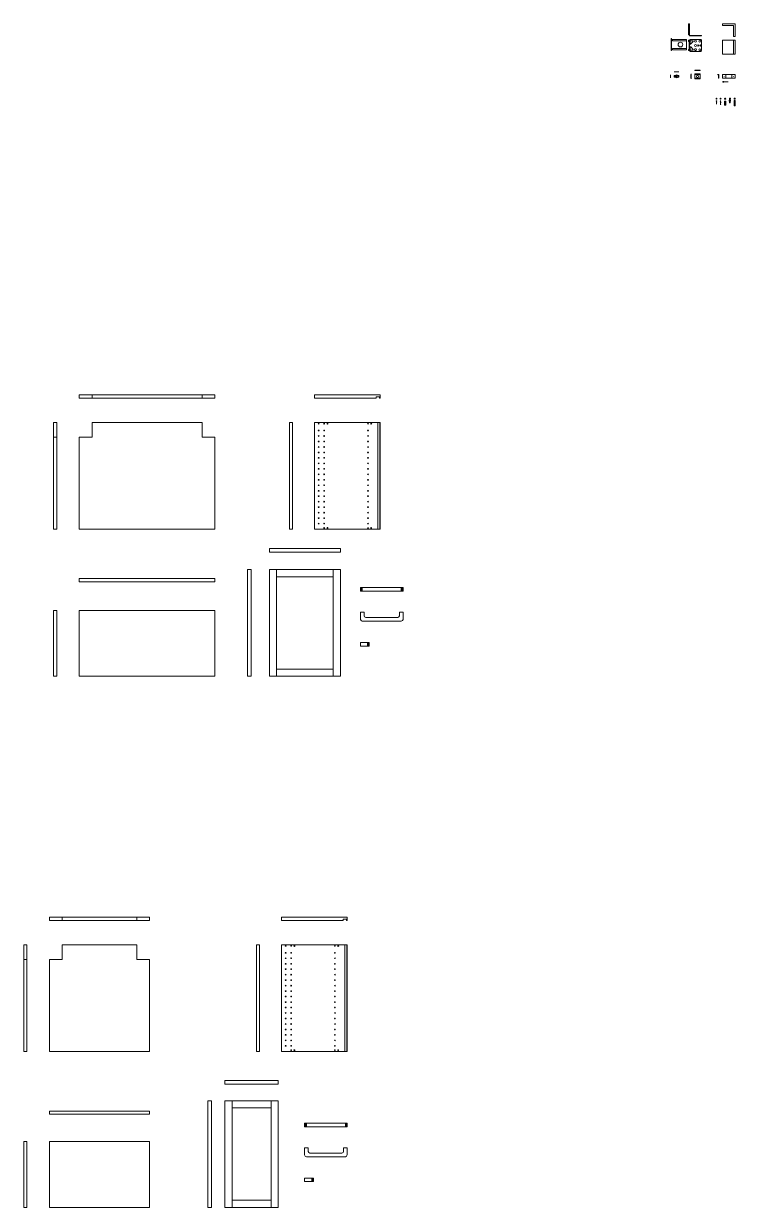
# Model space of a CAD drawing. Header units: millimetres. Extents: x 2291 to 4266, y 1235 to 3038.
# Drawn here: x 3337 to 3737, y 1235 to 1902 of the extents above; entities that cross this region are included whole.
import ezdxf

# ---------------------------------------------------------------- set-up
doc = ezdxf.new("R2010")
doc.units = ezdxf.units.MM
for name, color, linetype, lineweight in [('A-FURN', 8, 'Continuous', 18), ('meccanismi', 4, 'Continuous', 18), ('viti', 2, 'Continuous', 18)]:
    doc.layers.add(name, color=color, linetype=linetype, lineweight=lineweight)

msp = doc.modelspace()

# ---------------------------------------------------------------- linework, layer by layer
at = {"layer": 'A-FURN'}
for p, q in [((3536.04, 1677.33), (3536.04, 1617.33)), ((3537.15, 1617.33), (3537.15, 1677.33)), ((3367.89, 1617.33), (3444.29, 1617.33)), ((3537.4, 1617.33), (3537.15, 1617.33)), ((3514.98, 1606.35), (3474.98, 1606.35)), ((3474.98, 1604.35), (3514.98, 1604.35)), ((3514.98, 1604.35), (3514.98, 1606.35)), ((3462.68, 1594.51), (3462.68, 1534.51)), ((3464.68, 1594.51), (3462.68, 1594.51)), ((3464.68, 1534.51), (3464.68, 1594.51)), ((3474.98, 1594.51), (3474.98, 1534.51)), ((3526.26, 1582.36), (3526.26, 1584.36)), ((3526.26, 1584.36), (3527.26, 1584.36)), ((3550.26, 1582.36), (3526.26, 1582.36)), ((3526.26, 1582.36), (3527.26, 1582.36)), ((3526.26, 1582.36), (3526.36, 1582.36)), ((3526.36, 1582.36), (3526.36, 1584.36)), ((3526.56, 1584.36), (3526.56, 1582.36)), ((3526.56, 1584.36), (3526.86, 1584.36)), ((3526.86, 1584.36), (3526.86, 1582.36)), ((3527.26, 1584.36), (3527.26, 1582.36)), ((3549.26, 1584.36), (3549.26, 1582.36)), ((3550.26, 1584.36), (3549.26, 1584.36)), ((3550.26, 1582.36), (3549.26, 1582.36)), ((3549.96, 1584.36), (3549.66, 1584.36)), ((3549.66, 1584.36), (3549.66, 1582.36)), ((3549.96, 1584.36), (3549.96, 1582.36)), ((3550.16, 1582.36), (3550.16, 1584.36)), ((3550.26, 1582.36), (3550.16, 1582.36)), ((3550.26, 1582.36), (3550.26, 1584.36)), ((3526.26, 1570.49), (3526.26, 1566.49)), ((3528.26, 1570.49), (3526.26, 1570.49)), ((3528.26, 1568.49), (3528.26, 1570.49)), ((3547.26, 1567.49), (3529.26, 1567.49)), ((3550.26, 1570.49), (3548.26, 1570.49)), ((3548.26, 1570.49), (3548.26, 1568.49)), ((3550.26, 1566.49), (3550.26, 1570.49)), ((3527.26, 1565.49), (3549.26, 1565.49)), ((3530.26, 1551.42), (3530.26, 1553.42)), ((3530.26, 1551.42), (3530.46, 1551.42)), ((3530.56, 1551.42), (3530.56, 1553.42)), ((3530.81, 1553.42), (3530.81, 1551.42)), ((3531.01, 1551.42), (3531.01, 1553.42)), ((3531.16, 1553.42), (3531.16, 1551.42)), ((3531.26, 1553.42), (3531.26, 1551.42)), ((3462.68, 1534.51), (3464.68, 1534.51)), ((3517.44, 1383.15), (3517.44, 1323.15)), ((3518.55, 1323.15), (3518.55, 1383.15)), ((3518.79, 1323.15), (3518.55, 1323.15)), ((3479.94, 1306.67), (3449.94, 1306.67)), ((3449.94, 1304.67), (3479.94, 1304.67)), ((3479.94, 1304.67), (3479.94, 1306.67)), ((3440.31, 1295.28), (3440.31, 1235.28)), ((3442.31, 1295.28), (3440.31, 1295.28)), ((3442.31, 1235.28), (3442.31, 1295.28)), ((3449.94, 1295.28), (3449.94, 1235.28)), ((3479.94, 1295.28), (3449.94, 1295.28)), ((3449.94, 1295.28), (3449.94, 1235.28)), ((3475.94, 1295.28), (3475.94, 1235.28)), ((3479.94, 1235.28), (3479.94, 1295.28)), ((3479.94, 1235.28), (3479.94, 1295.28)), ((3475.94, 1291.28), (3453.94, 1291.28)), ((3494.79, 1280.69), (3494.79, 1282.69)), ((3494.79, 1282.69), (3495.79, 1282.69)), ((3518.79, 1280.69), (3494.79, 1280.69)), ((3494.79, 1280.69), (3495.79, 1280.69)), ((3494.79, 1280.69), (3494.89, 1280.69)), ((3494.89, 1280.69), (3494.89, 1282.69)), ((3495.09, 1282.69), (3495.09, 1280.69)), ((3495.09, 1282.69), (3495.39, 1282.69)), ((3495.39, 1282.69), (3495.39, 1280.69)), ((3495.79, 1282.69), (3495.79, 1280.69)), ((3517.79, 1282.69), (3517.79, 1280.69)), ((3518.79, 1282.69), (3517.79, 1282.69)), ((3518.79, 1280.69), (3517.79, 1280.69)), ((3518.49, 1282.69), (3518.19, 1282.69)), ((3518.19, 1282.69), (3518.19, 1280.69)), ((3518.49, 1282.69), (3518.49, 1280.69)), ((3518.69, 1280.69), (3518.69, 1282.69)), ((3518.79, 1280.69), (3518.69, 1280.69)), ((3518.79, 1280.69), (3518.79, 1282.69)), ((3494.79, 1268.82), (3494.79, 1264.82)), ((3496.79, 1268.82), (3494.79, 1268.82)), ((3496.79, 1266.82), (3496.79, 1268.82)), ((3518.79, 1268.82), (3516.79, 1268.82)), ((3516.79, 1268.82), (3516.79, 1266.82)), ((3518.79, 1264.82), (3518.79, 1268.82)), ((3495.79, 1263.82), (3517.79, 1263.82)), ((3515.79, 1265.82), (3497.79, 1265.82)), ((3498.79, 1249.75), (3498.79, 1251.75)), ((3498.79, 1249.75), (3498.99, 1249.75)), ((3499.09, 1249.75), (3499.09, 1251.75)), ((3499.34, 1251.75), (3499.34, 1249.75)), ((3499.54, 1249.75), (3499.54, 1251.75)), ((3499.69, 1251.75), (3499.69, 1249.75)), ((3499.79, 1251.75), (3499.79, 1249.75)), ((3440.31, 1235.28), (3442.31, 1235.28)), ((3449.94, 1235.28), (3479.94, 1235.28)), ((3475.94, 1235.28), (3449.94, 1235.28)), ((3453.94, 1239.28), (3475.94, 1239.28))]:
    msp.add_line(p, q, dxfattribs=at)
for points in [[(3367.89, 1692.86), (3444.29, 1692.86)], [(3367.89, 1691.06), (3367.89, 1692.86)], [(3367.89, 1691.06), (3444.29, 1691.06)], [(3375.09, 1692.86), (3375.09, 1691.06)], [(3437.09, 1692.86), (3437.09, 1691.06)], [(3444.29, 1691.06), (3444.29, 1692.86)], [(3500.4, 1692.86), (3537.4, 1692.86), (3537.4, 1691.06), (3537, 1691.06)], [(3535.2, 1691.06), (3500.4, 1691.06), (3500.4, 1692.86)], [(3535.2, 1691.86), (3535.2, 1691.06)], [(3537, 1691.06), (3537, 1691.86), (3535.2, 1691.86)], [(3537, 1691.86), (3537, 1691.06)], [(3353.39, 1617.33), (3353.39, 1677.33)], [(3355.19, 1677.33), (3353.39, 1677.33)], [(3355.19, 1617.33), (3355.19, 1677.33)], [(3375.09, 1677.33), (3375.09, 1669.13), (3367.89, 1669.13)], [(3375.09, 1677.33), (3437.09, 1677.33)], [(3437.09, 1677.33), (3437.09, 1669.13), (3444.29, 1669.13)], [(3486.27, 1617.33), (3486.27, 1677.33)], [(3488.07, 1677.33), (3486.27, 1677.33)], [(3488.07, 1617.33), (3488.07, 1677.33)], [(3500.4, 1617.33), (3537.4, 1617.33), (3537.4, 1677.33), (3500.4, 1677.33), (3500.4, 1617.33)], [(3537.15, 1677.33), (3536.04, 1677.33)], [(3353.39, 1669.13), (3355.19, 1669.13)], [(3367.89, 1617.33), (3367.89, 1669.13)], [(3444.29, 1617.33), (3444.29, 1669.13)], [(3353.39, 1617.33), (3355.19, 1617.33)], [(3486.27, 1617.33), (3488.07, 1617.33)], [(3474.98, 1606.35), (3474.98, 1604.35)], [(3478.98, 1534.51), (3478.98, 1594.51)], [(3514.98, 1594.51), (3510.98, 1594.51)], [(3510.98, 1594.51), (3510.98, 1534.51)], [(3367.89, 1589.49), (3444.29, 1589.49)], [(3367.89, 1589.49), (3367.89, 1587.69)], [(3367.89, 1587.69), (3444.29, 1587.69)], [(3444.29, 1587.69), (3444.29, 1589.49)], [(3510.98, 1590.51), (3478.98, 1590.51)], [(3526.26, 1584.36), (3550.26, 1584.36)], [(3549.26, 1582.36), (3549.26, 1584.36)], [(3549.26, 1582.36), (3549.26, 1584.36)], [(3549.26, 1582.36), (3549.26, 1584.36)], [(3353.39, 1534.51), (3353.39, 1571.51)], [(3353.39, 1571.51), (3355.19, 1571.51)], [(3355.19, 1534.51), (3355.19, 1571.51)], [(3367.89, 1534.51), (3444.29, 1534.51), (3444.29, 1571.51), (3367.89, 1571.51), (3367.89, 1534.51)], [(3526.26, 1551.42), (3526.26, 1553.42), (3531.26, 1553.42)], [(3531.26, 1553.42), (3531.26, 1551.42), (3526.26, 1551.42)], [(3531.26, 1551.42), (3531.26, 1553.42)], [(3353.39, 1534.51), (3355.19, 1534.51)], [(3478.98, 1538.51), (3510.98, 1538.51)], [(3510.98, 1534.51), (3478.98, 1534.51)], [(3351.04, 1398.69), (3407.44, 1398.69)], [(3351.04, 1396.89), (3351.04, 1398.69)], [(3351.04, 1396.89), (3407.44, 1396.89)], [(3358.24, 1398.69), (3358.24, 1396.89)], [(3400.24, 1398.69), (3400.24, 1396.89)], [(3407.44, 1396.89), (3407.44, 1398.69)], [(3481.79, 1398.69), (3518.79, 1398.69), (3518.79, 1396.89), (3518.39, 1396.89)], [(3516.59, 1396.89), (3481.79, 1396.89), (3481.79, 1398.69)], [(3516.59, 1397.69), (3516.59, 1396.89)], [(3518.39, 1396.89), (3518.39, 1397.69), (3516.59, 1397.69)], [(3518.39, 1397.69), (3518.39, 1396.89)], [(3336.54, 1323.15), (3336.54, 1383.15)], [(3338.34, 1383.15), (3336.54, 1383.15)], [(3338.34, 1323.15), (3338.34, 1383.15)], [(3358.24, 1383.15), (3358.24, 1374.95), (3351.04, 1374.95)], [(3358.24, 1383.15), (3400.24, 1383.15)], [(3400.24, 1383.15), (3400.24, 1374.95), (3407.44, 1374.95)], [(3467.67, 1323.15), (3467.67, 1383.15)], [(3469.47, 1383.15), (3467.67, 1383.15)], [(3469.47, 1323.15), (3469.47, 1383.15)], [(3481.79, 1323.15), (3518.79, 1323.15), (3518.79, 1383.15), (3481.79, 1383.15), (3481.79, 1323.15)], [(3518.55, 1383.15), (3517.44, 1383.15)], [(3336.54, 1374.95), (3338.34, 1374.95)], [(3351.04, 1374.95), (3351.04, 1323.15), (3407.44, 1323.15)], [(3407.44, 1374.95), (3407.44, 1323.15)], [(3336.54, 1323.15), (3338.34, 1323.15)], [(3467.67, 1323.15), (3469.47, 1323.15)], [(3449.94, 1306.67), (3449.94, 1304.67)], [(3453.94, 1235.28), (3453.94, 1295.28)], [(3351.04, 1289.48), (3407.44, 1289.48)], [(3351.04, 1289.48), (3351.04, 1287.68)], [(3351.04, 1287.68), (3407.44, 1287.68)], [(3407.44, 1287.68), (3407.44, 1289.48)], [(3494.79, 1282.69), (3518.79, 1282.69)], [(3517.79, 1280.69), (3517.79, 1282.69)], [(3517.79, 1280.69), (3517.79, 1282.69)], [(3517.79, 1280.69), (3517.79, 1282.69)], [(3336.54, 1235.28), (3336.54, 1272.28)], [(3336.54, 1272.28), (3338.34, 1272.28)], [(3338.34, 1235.28), (3338.34, 1272.28)], [(3379.24, 1272.28), (3351.04, 1272.28), (3351.04, 1235.28)], [(3379.24, 1235.28), (3407.44, 1235.28), (3407.44, 1272.28), (3379.24, 1272.28)], [(3494.79, 1249.75), (3494.79, 1251.75), (3499.79, 1251.75)], [(3499.79, 1251.75), (3499.79, 1249.75), (3494.79, 1249.75)], [(3499.79, 1249.75), (3499.79, 1251.75)], [(3336.54, 1235.28), (3338.34, 1235.28)], [(3351.04, 1235.28), (3379.24, 1235.28)]]:
    msp.add_lwpolyline(points, dxfattribs=at)
msp.add_lwpolyline([(3474.98, 1534.51), (3514.98, 1534.51), (3514.98, 1594.51), (3474.98, 1594.51)], close=True, dxfattribs=at)
for centre, radius in [((3502.74, 1676.71), 0.216), ((3505.83, 1676.71), 0.216), ((3507.68, 1676.71), 0.247), ((3530.49, 1676.71), 0.216), ((3532.34, 1676.71), 0.247), ((3502.74, 1672.83), 0.216), ((3502.74, 1669.75), 0.216), ((3502.74, 1666.66), 0.216), ((3505.83, 1672.83), 0.216), ((3505.83, 1669.75), 0.216), ((3505.83, 1666.66), 0.216), ((3530.49, 1672.83), 0.216), ((3530.49, 1669.75), 0.216), ((3530.49, 1666.66), 0.216), ((3502.74, 1663.58), 0.216), ((3502.74, 1660.5), 0.216), ((3505.83, 1663.58), 0.216), ((3505.83, 1660.5), 0.216), ((3530.49, 1663.58), 0.216), ((3530.49, 1660.5), 0.216), ((3502.74, 1657.41), 0.216), ((3502.74, 1654.33), 0.216), ((3505.83, 1657.41), 0.216), ((3505.83, 1654.33), 0.216), ((3530.49, 1657.41), 0.216), ((3530.49, 1654.33), 0.216), ((3502.74, 1651.25), 0.216), ((3502.74, 1648.16), 0.216), ((3505.83, 1651.25), 0.216), ((3505.83, 1648.16), 0.216), ((3530.49, 1651.25), 0.216), ((3530.49, 1648.16), 0.216), ((3502.74, 1645.08), 0.216), ((3502.74, 1642), 0.216), ((3505.83, 1645.08), 0.216), ((3505.83, 1642), 0.216), ((3530.49, 1645.08), 0.216), ((3530.49, 1642), 0.216), ((3502.74, 1638.91), 0.216), ((3502.74, 1635.83), 0.216), ((3505.83, 1638.91), 0.216), ((3505.83, 1635.83), 0.216), ((3530.49, 1638.91), 0.216), ((3530.49, 1635.83), 0.216), ((3502.74, 1632.75), 0.216), ((3502.74, 1629.66), 0.216), ((3505.83, 1632.75), 0.216), ((3505.83, 1629.66), 0.216), ((3530.49, 1632.75), 0.216), ((3530.49, 1629.66), 0.216), ((3502.74, 1626.58), 0.216), ((3502.74, 1623.5), 0.216), ((3502.74, 1620.41), 0.216), ((3505.83, 1626.58), 0.216), ((3505.83, 1623.5), 0.216), ((3505.83, 1620.41), 0.216), ((3530.49, 1626.58), 0.216), ((3530.49, 1623.5), 0.216), ((3530.49, 1620.41), 0.216), ((3505.83, 1617.95), 0.216), ((3507.68, 1617.95), 0.247), ((3530.49, 1617.95), 0.216), ((3532.34, 1617.95), 0.216), ((3484.14, 1382.54), 0.216), ((3487.22, 1382.54), 0.216), ((3489.07, 1382.54), 0.247), ((3511.89, 1382.54), 0.216), ((3513.74, 1382.54), 0.247), ((3484.14, 1378.65), 0.216), ((3484.14, 1375.57), 0.216), ((3487.22, 1378.65), 0.216), ((3487.22, 1375.57), 0.216), ((3511.89, 1378.65), 0.216), ((3511.89, 1375.57), 0.216), ((3484.14, 1372.49), 0.216), ((3484.14, 1369.4), 0.216), ((3487.22, 1372.49), 0.216), ((3487.22, 1369.4), 0.216), ((3511.89, 1372.49), 0.216), ((3511.89, 1369.4), 0.216), ((3484.14, 1366.32), 0.216), ((3484.14, 1363.24), 0.216), ((3484.14, 1360.15), 0.216), ((3487.22, 1366.32), 0.216), ((3487.22, 1363.24), 0.216), ((3487.22, 1360.15), 0.216), ((3511.89, 1366.32), 0.216), ((3511.89, 1363.24), 0.216), ((3511.89, 1360.15), 0.216), ((3484.14, 1357.07), 0.216), ((3484.14, 1353.99), 0.216), ((3487.22, 1357.07), 0.216), ((3487.22, 1353.99), 0.216), ((3511.89, 1357.07), 0.216), ((3511.89, 1353.99), 0.216), ((3484.14, 1350.9), 0.216), ((3484.14, 1347.82), 0.216), ((3487.22, 1350.9), 0.216), ((3487.22, 1347.82), 0.216), ((3511.89, 1350.9), 0.216), ((3511.89, 1347.82), 0.216), ((3484.14, 1344.74), 0.216), ((3484.14, 1341.65), 0.216), ((3487.22, 1344.74), 0.216), ((3487.22, 1341.65), 0.216), ((3511.89, 1344.74), 0.216), ((3511.89, 1341.65), 0.216), ((3484.14, 1338.57), 0.216), ((3484.14, 1335.49), 0.216), ((3487.22, 1338.57), 0.216), ((3487.22, 1335.49), 0.216), ((3511.89, 1338.57), 0.216), ((3511.89, 1335.49), 0.216), ((3484.14, 1332.4), 0.216), ((3484.14, 1329.32), 0.216), ((3487.22, 1332.4), 0.216), ((3487.22, 1329.32), 0.216), ((3511.89, 1332.4), 0.216), ((3511.89, 1329.32), 0.216), ((3484.14, 1326.24), 0.216), ((3487.22, 1326.24), 0.216), ((3487.22, 1323.77), 0.216), ((3489.07, 1323.77), 0.247), ((3511.89, 1326.24), 0.216), ((3511.89, 1323.77), 0.216), ((3513.74, 1323.77), 0.216)]:
    msp.add_circle(centre, radius, dxfattribs=at)
for points in [[(3529.26, 1567.49), (3528.79, 1567.49), (3528.26, 1568.02), (3528.26, 1568.49)], [(3547.26, 1567.49), (3547.74, 1567.49), (3548.26, 1568.02), (3548.26, 1568.49)], [(3527.26, 1565.49), (3526.79, 1565.49), (3526.26, 1566.02), (3526.26, 1566.49)], [(3549.26, 1565.49), (3549.74, 1565.49), (3550.26, 1566.02), (3550.26, 1566.49)], [(3497.79, 1265.82), (3497.32, 1265.82), (3496.79, 1266.35), (3496.79, 1266.82)], [(3515.79, 1265.82), (3516.26, 1265.82), (3516.79, 1266.35), (3516.79, 1266.82)], [(3495.79, 1263.82), (3495.32, 1263.82), (3494.79, 1264.35), (3494.79, 1264.82)], [(3517.79, 1263.82), (3518.26, 1263.82), (3518.79, 1264.35), (3518.79, 1264.82)]]:
    msp.add_open_spline(points, degree=3, dxfattribs=at)
at = {"layer": 'meccanismi'}
for p, q in [((3711.01, 1902.01), (3711.66, 1902.01)), ((3711.01, 1902.01), (3711.01, 1895.73)), ((3711.44, 1902.01), (3711.66, 1902.01)), ((3711.66, 1902.01), (3711.66, 1895.73)), ((3730.22, 1902.01), (3737.42, 1902.01)), ((3701.36, 1893.57), (3701.57, 1893.57)), ((3701.36, 1886.9), (3701.36, 1893.57)), ((3701.36, 1893.57), (3701.57, 1893.57)), ((3701.57, 1893.57), (3701.57, 1886.9)), ((3711.66, 1895.73), (3711.01, 1895.73)), ((3711.88, 1895.29), (3718.38, 1895.29)), ((3711.88, 1895.08), (3711.88, 1895.29)), ((3711.88, 1895.08), (3718.38, 1895.08)), ((3717.95, 1895.08), (3717.95, 1895.29)), ((3718.38, 1895.08), (3718.38, 1895.29)), ((3701.36, 1886.9), (3701.57, 1886.9)), ((3701.57, 1886.9), (3701.36, 1886.9)), ((3702.06, 1893.13), (3709.82, 1893.13)), ((3702.06, 1887.33), (3709.82, 1887.33)), ((3709.88, 1893.08), (3709.88, 1890.23)), ((3709.88, 1887.39), (3709.88, 1890.23)), ((3711.01, 1891.98), (3711.01, 1892.54)), ((3711.01, 1887.51), (3711.01, 1886.95)), ((3711.17, 1891.93), (3711.06, 1891.93)), ((3711.06, 1891.93), (3711.17, 1891.93)), ((3711.17, 1887.56), (3711.06, 1887.56)), ((3711.06, 1887.56), (3711.17, 1887.56)), ((3711.55, 1892.65), (3711.12, 1892.65)), ((3711.55, 1892.65), (3711.12, 1892.65)), ((3711.23, 1891.98), (3711.23, 1892.37)), ((3711.23, 1887.51), (3711.23, 1887.11)), ((3711.28, 1892.43), (3711.39, 1892.43)), ((3711.28, 1887.06), (3711.39, 1887.06)), ((3711.44, 1887.11), (3711.44, 1892.37)), ((3711.66, 1886.95), (3711.66, 1892.54)), ((3717.95, 1893.08), (3711.88, 1893.08)), ((3718.38, 1889.74), (3718.38, 1892.65)), ((3718.38, 1889.74), (3718.38, 1886.84)), ((3730.22, 1892.81), (3730.22, 1884.81)), ((3730.22, 1892.81), (3737.42, 1892.81)), ((3737.42, 1884.81), (3737.42, 1892.81)), ((3711.55, 1886.84), (3711.12, 1886.84)), ((3711.55, 1886.84), (3711.12, 1886.84)), ((3717.95, 1886.41), (3711.88, 1886.41)), ((3730.22, 1884.81), (3737.42, 1884.81)), ((3712.64, 1873.69), (3712.54, 1873.69)), ((3712.54, 1873.69), (3712.54, 1873.36)), ((3714.64, 1875.89), (3717.55, 1875.89)), ((3714.64, 1875.89), (3714.64, 1875.69)), ((3714.64, 1875.79), (3717.55, 1875.79)), ((3717.55, 1875.69), (3714.64, 1875.69)), ((3717.55, 1875.89), (3717.55, 1875.69)), ((3703.05, 1872.8), (3703.59, 1872.8)), ((3703.05, 1871.91), (3703.59, 1871.91)), ((3703.15, 1872.7), (3703.53, 1872.7)), ((3703.15, 1872.01), (3703.53, 1872.01)), ((3704.2, 1872.35), (3704.2, 1872.67)), ((3704.2, 1872.35), (3704.2, 1872.04)), ((3705.45, 1872.8), (3704.92, 1872.8)), ((3705.45, 1871.91), (3704.92, 1871.91)), ((3705.35, 1872.7), (3704.97, 1872.7)), ((3705.35, 1872.01), (3704.97, 1872.01)), ((3712.54, 1873.36), (3712.44, 1873.36)), ((3712.54, 1871.34), (3712.44, 1871.34)), ((3712.54, 1871.34), (3712.54, 1871.01)), ((3712.54, 1871.01), (3712.64, 1871.01)), ((3714.64, 1873.36), (3714.64, 1871.34)), ((3727.92, 1873.36), (3727.32, 1873.36)), ((3727.54, 1873.36), (3727.54, 1873.16)), ((3730.14, 1873.36), (3737.42, 1873.36)), ((3730.14, 1871.36), (3730.14, 1873.36)), ((3737.42, 1871.36), (3730.14, 1871.36)), ((3732.14, 1873.36), (3732.14, 1871.36)), ((3735.42, 1873.36), (3735.42, 1871.36)), ((3737.42, 1873.36), (3737.42, 1871.36))]:
    msp.add_line(p, q, dxfattribs=at)
for points in [[(3730.22, 1902.01), (3730.22, 1901.01), (3736.42, 1901.01)], [(3737.42, 1902.01), (3737.42, 1894.81), (3736.42, 1894.81), (3736.42, 1901.01)], [(3702.01, 1893.08), (3702.01, 1892.47)], [(3702.01, 1887.99), (3702.01, 1887.39)], [(3709.82, 1892.42), (3702.06, 1892.42)], [(3709.82, 1888.05), (3702.06, 1888.05)], [(3737.42, 1892.81), (3736.42, 1892.81), (3736.42, 1884.81), (3737.42, 1884.81)], [(3702.95, 1874.8), (3702.95, 1874.9), (3705.55, 1874.9), (3705.55, 1874.8)], [(3705.55, 1874.8), (3702.95, 1874.8)], [(3703.59, 1874.8), (3703.59, 1874.9)], [(3704.92, 1874.8), (3704.92, 1874.9)], [(3705.06, 1874.8), (3705.06, 1874.9)], [(3705.06, 1874.9), (3705.06, 1874.8)], [(3712.64, 1873.69), (3712.64, 1871.01)], [(3717.55, 1873.36), (3714.64, 1873.36), (3714.64, 1873.69), (3717.55, 1873.69), (3717.55, 1871.34), (3714.64, 1871.34), (3714.64, 1871.01), (3717.55, 1871.01), (3717.55, 1872.35)], [(3700.95, 1871.55), (3700.85, 1871.55), (3700.85, 1873.15), (3700.95, 1873.15)], [(3700.95, 1872.8), (3700.85, 1872.8)], [(3700.95, 1871.91), (3700.85, 1871.91)], [(3700.95, 1873.15), (3700.95, 1871.55)], [(3702.95, 1872.7), (3702.95, 1872.01)], [(3703.05, 1872.6), (3703.05, 1872.11)], [(3704.23, 1872.7), (3704.27, 1872.7)], [(3704.23, 1872.01), (3704.27, 1872.01)], [(3704.3, 1872.35), (3704.3, 1872.67)], [(3704.3, 1872.35), (3704.3, 1872.04)], [(3705.45, 1872.6), (3705.45, 1872.11)], [(3705.55, 1872.7), (3705.55, 1872.01)], [(3712.44, 1873.36), (3712.44, 1871.34)], [(3728.14, 1871.36), (3728.14, 1873.36), (3727.54, 1873.36)], [(3727.54, 1873.16), (3727.94, 1873.16)], [(3727.94, 1873.16), (3727.94, 1871.36), (3728.14, 1871.36)]]:
    msp.add_lwpolyline(points, dxfattribs=at)
for points in [[(3711.92, 1890.72), (3711.92, 1892.14, -0.414214), (3712.14, 1892.36), (3713.56, 1892.36, -0.668179), (3713.71, 1891.99), (3712.29, 1890.57, -0.668179)], [(3711.92, 1888.77), (3711.92, 1887.34, 0.414214), (3712.14, 1887.13), (3713.56, 1887.13, 0.668179), (3713.71, 1887.5), (3712.29, 1888.92, 0.668179)]]:
    msp.add_lwpolyline(points, format="xyb", close=True, dxfattribs=at)
for centre, radius in [((3706.52, 1890.23), 1.3), ((3715.02, 1892.11), 0.541), ((3715.02, 1889.74), 0.541), ((3715.02, 1887.37), 0.541), ((3717.38, 1892.14), 0.541), ((3717.38, 1887.34), 0.541), ((3731.14, 1872.36), 0.05), ((3736.42, 1872.36), 0.05)]:
    msp.add_circle(centre, radius, dxfattribs=at)
for centre, radius, start, end in [((3701.68, 1893.5), 0.533, 258.85157, 308.25979), ((3701.68, 1886.97), 0.533, 51.73938, 101.14869), ((3711.55, 1892.86), 0.39, 286.09388, 33.68056), ((3711.55, 1886.63), 0.39, 326.31944, 73.90612), ((3716.58, 1889.74), 0.325, 0, 180), ((3716.58, 1889.74), 0.325, 180, 0), ((3717.87, 1889.74), 0.325, 0, 180), ((3717.87, 1889.74), 0.325, 180, 0), ((3717.95, 1892.65), 0.433, 0, 90), ((3717.95, 1886.84), 0.433, 270, 0), ((3704.25, 1872.35), 0.8, 154.51494, 205.48506), ((3704.25, 1872.35), 0.8, 198.20996, 205.48506), ((3704.25, 1872.35), 0.8, 33.72971, 146.27029), ((3704.25, 1872.35), 0.8, 213.72971, 326.27029), ((3704.25, 1872.35), 0.8, 334.51494, 25.48506), ((3704.25, 1872.35), 0.8, 334.51494, 341.79004), ((3716.09, 1872.35), 0.6, 0, 180), ((3716.09, 1872.35), 0.6, 180, 0)]:
    msp.add_arc(centre, radius, start, end, dxfattribs=at)
for points in [[(3711.88, 1895.08), (3711.62, 1895.08), (3711.44, 1895.47), (3711.44, 1895.73)], [(3711.88, 1895.29), (3711.71, 1895.29), (3711.66, 1895.57), (3711.66, 1895.73)], [(3702.01, 1893.08), (3702.01, 1893.1), (3702.04, 1893.13), (3702.06, 1893.13)], [(3702.06, 1892.42), (3702.04, 1892.42), (3702.01, 1892.44), (3702.01, 1892.47)], [(3702.01, 1887.99), (3702.01, 1888.02), (3702.04, 1888.05), (3702.06, 1888.05)], [(3702.06, 1887.33), (3702.04, 1887.33), (3702.01, 1887.36), (3702.01, 1887.39)], [(3709.88, 1893.08), (3709.88, 1893.1), (3709.85, 1893.13), (3709.82, 1893.13)], [(3709.82, 1892.42), (3709.85, 1892.42), (3709.88, 1892.44), (3709.88, 1892.47)], [(3709.88, 1887.99), (3709.88, 1888.02), (3709.85, 1888.05), (3709.82, 1888.05)], [(3709.82, 1887.33), (3709.85, 1887.33), (3709.88, 1887.36), (3709.88, 1887.39)], [(3711.12, 1892.65), (3711.07, 1892.65), (3711.01, 1892.59), (3711.01, 1892.54)], [(3711.06, 1891.93), (3711.04, 1891.93), (3711.01, 1891.96), (3711.01, 1891.98)], [(3711.06, 1887.56), (3711.04, 1887.56), (3711.01, 1887.53), (3711.01, 1887.51)], [(3711.12, 1886.84), (3711.07, 1886.84), (3711.01, 1886.9), (3711.01, 1886.95)], [(3711.23, 1891.98), (3711.23, 1891.96), (3711.2, 1891.93), (3711.17, 1891.93)], [(3711.23, 1887.51), (3711.23, 1887.53), (3711.2, 1887.56), (3711.17, 1887.56)], [(3711.23, 1892.37), (3711.23, 1892.4), (3711.26, 1892.43), (3711.28, 1892.43)], [(3711.23, 1887.11), (3711.23, 1887.09), (3711.26, 1887.06), (3711.28, 1887.06)], [(3711.44, 1892.37), (3711.44, 1892.4), (3711.41, 1892.43), (3711.39, 1892.43)], [(3711.44, 1887.11), (3711.44, 1887.09), (3711.41, 1887.06), (3711.39, 1887.06)], [(3711.66, 1892.54), (3711.66, 1892.59), (3711.6, 1892.65), (3711.55, 1892.65)], [(3711.66, 1886.95), (3711.66, 1886.9), (3711.6, 1886.84), (3711.55, 1886.84)], [(3702.95, 1872.7), (3702.95, 1872.74), (3703.01, 1872.8), (3703.05, 1872.8)], [(3702.95, 1872.01), (3702.95, 1871.96), (3703.01, 1871.91), (3703.05, 1871.91)], [(3703.05, 1872.6), (3703.05, 1872.64), (3703.11, 1872.7), (3703.15, 1872.7)], [(3703.05, 1872.11), (3703.05, 1872.06), (3703.11, 1872.01), (3703.15, 1872.01)], [(3704.23, 1872.7), (3704.22, 1872.7), (3704.2, 1872.68), (3704.2, 1872.67)], [(3704.23, 1872.01), (3704.22, 1872.01), (3704.2, 1872.02), (3704.2, 1872.04)], [(3704.27, 1872.7), (3704.29, 1872.7), (3704.3, 1872.68), (3704.3, 1872.67)], [(3704.27, 1872.01), (3704.29, 1872.01), (3704.3, 1872.02), (3704.3, 1872.04)], [(3705.45, 1872.6), (3705.45, 1872.64), (3705.4, 1872.7), (3705.35, 1872.7)], [(3705.45, 1872.11), (3705.45, 1872.06), (3705.4, 1872.01), (3705.35, 1872.01)], [(3705.55, 1872.7), (3705.55, 1872.74), (3705.5, 1872.8), (3705.45, 1872.8)], [(3705.55, 1872.01), (3705.55, 1871.96), (3705.5, 1871.91), (3705.45, 1871.91)]]:
    msp.add_open_spline(points, degree=3, dxfattribs=at)
at = {"layer": 'viti'}
for p, q in [((3731.26, 1869.04), (3731.26, 1869.5)), ((3733.31, 1869.32), (3733.46, 1869.27)), ((3733.31, 1869.22), (3733.46, 1869.27)), ((3726.6, 1858.46), (3726.6, 1858.36)), ((3726.65, 1858.31), (3727.05, 1858.31)), ((3726.68, 1859.79), (3726.83, 1859.79)), ((3726.83, 1859.74), (3726.68, 1859.74)), ((3726.89, 1858.31), (3726.78, 1858.29)), ((3726.92, 1858.3), (3726.78, 1858.27)), ((3726.92, 1858.16), (3726.78, 1858.13)), ((3726.92, 1858.14), (3726.78, 1858.11)), ((3726.92, 1858), (3726.78, 1857.97)), ((3726.92, 1857.98), (3726.78, 1857.95)), ((3726.92, 1857.85), (3726.78, 1857.81)), ((3726.92, 1857.83), (3726.78, 1857.79)), ((3726.92, 1857.69), (3726.78, 1857.66)), ((3726.92, 1857.67), (3726.78, 1857.64)), ((3726.92, 1857.53), (3726.78, 1857.5)), ((3726.92, 1857.51), (3726.78, 1857.48)), ((3726.92, 1857.37), (3726.78, 1857.34)), ((3726.92, 1857.35), (3726.78, 1857.32)), ((3726.92, 1857.21), (3726.78, 1857.18)), ((3726.92, 1857.19), (3726.78, 1857.16)), ((3726.92, 1857.05), (3726.78, 1857.02)), ((3726.92, 1857.03), (3726.78, 1857)), ((3726.92, 1856.9), (3726.78, 1856.87)), ((3726.92, 1856.88), (3726.78, 1856.85)), ((3726.85, 1858.31), (3726.8, 1858.31)), ((3726.8, 1856.76), (3726.82, 1856.72)), ((3726.9, 1856.73), (3726.8, 1856.71)), ((3726.9, 1856.71), (3726.8, 1856.69)), ((3726.82, 1856.7), (3726.85, 1856.61)), ((3726.83, 1859.94), (3726.83, 1859.79)), ((3726.83, 1859.74), (3726.83, 1859.59)), ((3726.88, 1856.71), (3726.85, 1856.61)), ((3726.88, 1859.94), (3726.88, 1859.79)), ((3726.88, 1859.79), (3727.03, 1859.79)), ((3726.88, 1859.74), (3726.88, 1859.59)), ((3727.03, 1859.74), (3726.88, 1859.74)), ((3726.9, 1856.76), (3726.89, 1856.73)), ((3727.1, 1858.46), (3727.1, 1858.36)), ((3729.07, 1858.31), (3728.89, 1858.52)), ((3728.89, 1858.52), (3729.35, 1858.52)), ((3728.94, 1859.79), (3729.09, 1859.79)), ((3728.94, 1859.74), (3729.09, 1859.74)), ((3729.19, 1858.19), (3729.05, 1858.16)), ((3729.19, 1858.17), (3729.05, 1858.14)), ((3729.19, 1858.03), (3729.05, 1858)), ((3729.19, 1858.01), (3729.05, 1857.98)), ((3729.19, 1857.87), (3729.05, 1857.84)), ((3729.19, 1857.85), (3729.05, 1857.82)), ((3729.19, 1857.71), (3729.05, 1857.68)), ((3729.19, 1857.69), (3729.05, 1857.66)), ((3729.19, 1857.56), (3729.05, 1857.53)), ((3729.19, 1857.54), (3729.05, 1857.51)), ((3729.19, 1857.4), (3729.05, 1857.37)), ((3729.19, 1857.38), (3729.05, 1857.35)), ((3729.19, 1857.24), (3729.05, 1857.21)), ((3729.19, 1857.22), (3729.05, 1857.19)), ((3729.19, 1857.08), (3729.05, 1857.05)), ((3729.19, 1857.06), (3729.05, 1857.03)), ((3729.19, 1856.92), (3729.05, 1856.89)), ((3729.19, 1856.9), (3729.05, 1856.87)), ((3729.19, 1856.76), (3729.05, 1856.73)), ((3729.19, 1856.74), (3729.05, 1856.71)), ((3729.19, 1856.61), (3729.05, 1856.58)), ((3729.19, 1856.59), (3729.05, 1856.56)), ((3729.07, 1858.31), (3729.17, 1858.31)), ((3729.07, 1856.47), (3729.08, 1856.43)), ((3729.17, 1856.44), (3729.07, 1856.42)), ((3729.17, 1856.42), (3729.07, 1856.4)), ((3729.09, 1859.94), (3729.09, 1859.79)), ((3729.09, 1859.74), (3729.09, 1859.59)), ((3729.09, 1856.41), (3729.12, 1856.32)), ((3729.15, 1856.42), (3729.12, 1856.32)), ((3729.14, 1859.94), (3729.14, 1859.79)), ((3729.14, 1859.79), (3729.29, 1859.79)), ((3729.14, 1859.74), (3729.29, 1859.74)), ((3729.14, 1859.74), (3729.14, 1859.59)), ((3729.17, 1856.47), (3729.16, 1856.44)), ((3729.35, 1858.52), (3729.17, 1858.31)), ((3731.34, 1858.31), (3732.04, 1858.31)), ((3731.34, 1858.31), (3731.34, 1856.21)), ((3731.34, 1856.21), (3732.04, 1856.21)), ((3731.44, 1858.41), (3731.42, 1858.41)), ((3731.94, 1858.41), (3731.44, 1858.41)), ((3731.44, 1858.31), (3731.44, 1856.21)), ((3731.94, 1856.11), (3731.44, 1856.11)), ((3731.54, 1856.21), (3731.54, 1858.31)), ((3731.64, 1858.31), (3731.64, 1856.21)), ((3731.74, 1856.21), (3731.74, 1858.31)), ((3731.84, 1858.31), (3731.84, 1856.21)), ((3731.94, 1856.21), (3731.94, 1858.31)), ((3732.04, 1858.31), (3732.04, 1856.21)), ((3734.05, 1858.64), (3734.05, 1858.72)), ((3734.05, 1858.72), (3734.75, 1858.72)), ((3734.05, 1858.64), (3734.75, 1858.64)), ((3734.16, 1858.31), (3734.64, 1858.31)), ((3734.47, 1858.31), (3734.17, 1858.25)), ((3734.57, 1858.31), (3734.17, 1858.23)), ((3734.62, 1858.19), (3734.17, 1858.1)), ((3734.62, 1858.17), (3734.17, 1858.08)), ((3734.62, 1858.04), (3734.17, 1857.95)), ((3734.62, 1858.02), (3734.17, 1857.93)), ((3734.62, 1857.89), (3734.17, 1857.8)), ((3734.62, 1857.87), (3734.17, 1857.78)), ((3734.62, 1857.74), (3734.17, 1857.65)), ((3734.62, 1857.72), (3734.17, 1857.63)), ((3734.62, 1857.59), (3734.17, 1857.5)), ((3734.62, 1857.57), (3734.17, 1857.48)), ((3734.21, 1858.31), (3734.21, 1857.43)), ((3734.21, 1858.24), (3734.21, 1858.1)), ((3734.21, 1858.08), (3734.21, 1857.95)), ((3734.21, 1857.93), (3734.21, 1857.8)), ((3734.21, 1857.78), (3734.21, 1857.65)), ((3734.21, 1857.63), (3734.21, 1857.5)), ((3734.23, 1857.41), (3734.57, 1857.41)), ((3734.25, 1859.77), (3734.4, 1859.77)), ((3734.4, 1859.92), (3734.4, 1859.77)), ((3734.4, 1859.72), (3734.4, 1859.57)), ((3734.45, 1859.92), (3734.45, 1859.77)), ((3734.45, 1859.77), (3734.6, 1859.77)), ((3734.45, 1859.72), (3734.45, 1859.57)), ((3734.59, 1858.31), (3734.59, 1857.43)), ((3734.75, 1858.72), (3734.75, 1858.64)), ((3736.72, 1859.79), (3737.05, 1859.79)), ((3736.72, 1859.74), (3737.05, 1859.74)), ((3736.72, 1858.66), (3737.42, 1858.66)), ((3736.72, 1858.46), (3736.72, 1858.66)), ((3737.07, 1858.46), (3736.72, 1858.46)), ((3736.83, 1857.06), (3736.83, 1858.11)), ((3737.29, 1856.64), (3736.84, 1856.54)), ((3737.29, 1856.62), (3736.84, 1856.52)), ((3737.29, 1856.49), (3736.84, 1856.39)), ((3737.29, 1856.46), (3736.84, 1856.37)), ((3737.29, 1856.34), (3736.84, 1856.24)), ((3737.29, 1856.32), (3736.84, 1856.22)), ((3737.29, 1856.18), (3736.84, 1856.09)), ((3737.29, 1856.16), (3736.84, 1856.07)), ((3737.29, 1856.03), (3736.84, 1855.94)), ((3737.29, 1856.01), (3736.84, 1855.92)), ((3737.29, 1855.88), (3736.84, 1855.79)), ((3737.29, 1855.86), (3736.84, 1855.77)), ((3736.87, 1858.31), (3736.87, 1858.46)), ((3736.87, 1856.86), (3736.87, 1856.55)), ((3736.87, 1856.53), (3736.87, 1856.4)), ((3736.87, 1856.38), (3736.87, 1856.25)), ((3736.87, 1856.23), (3736.87, 1856.1)), ((3736.87, 1856.08), (3736.87, 1855.95)), ((3736.87, 1855.93), (3736.87, 1855.79)), ((3736.87, 1855.77), (3736.87, 1855.72)), ((3736.93, 1858.11), (3736.93, 1857.06)), ((3736.96, 1858.11), (3736.96, 1857.06)), ((3737.07, 1855.66), (3736.97, 1855.66)), ((3737.05, 1860.11), (3737.05, 1859.79)), ((3737.05, 1859.74), (3737.05, 1859.42)), ((3737.07, 1858.46), (3737.42, 1858.46)), ((3737.17, 1855.66), (3737.07, 1855.66)), ((3737.1, 1860.11), (3737.1, 1859.79)), ((3737.1, 1859.79), (3737.42, 1859.79)), ((3737.1, 1859.74), (3737.42, 1859.74)), ((3737.1, 1859.74), (3737.1, 1859.42)), ((3737.19, 1858.11), (3737.19, 1857.06)), ((3737.22, 1858.31), (3737.22, 1858.46)), ((3737.22, 1858.11), (3737.22, 1857.06)), ((3737.27, 1856.86), (3737.27, 1856.63)), ((3737.27, 1856.61), (3737.27, 1856.48)), ((3737.27, 1856.46), (3737.27, 1856.33)), ((3737.27, 1856.31), (3737.27, 1856.18)), ((3737.27, 1856.16), (3737.27, 1856.03)), ((3737.27, 1856.01), (3737.27, 1855.88)), ((3737.27, 1855.86), (3737.27, 1855.72)), ((3737.32, 1857.06), (3737.32, 1858.11)), ((3737.42, 1858.46), (3737.42, 1858.66))]:
    msp.add_line(p, q, dxfattribs=at)
for points in [[(3731.26, 1869.5), (3731.31, 1869.5), (3731.31, 1869.04), (3731.26, 1869.04)], [(3733.31, 1869.32), (3731.31, 1869.32)], [(3733.31, 1869.22), (3731.31, 1869.22)], [(3726.83, 1859.79), (3726.68, 1859.79), (3726.68, 1859.74)], [(3726.8, 1858.29), (3726.8, 1858.31)], [(3726.8, 1858.14), (3726.8, 1858.27)], [(3726.8, 1857.98), (3726.8, 1858.12)], [(3726.8, 1857.82), (3726.8, 1857.96)], [(3726.8, 1857.66), (3726.8, 1857.8)], [(3726.8, 1857.5), (3726.8, 1857.64)], [(3726.8, 1857.34), (3726.8, 1857.48)], [(3726.8, 1857.19), (3726.8, 1857.32)], [(3726.8, 1857.03), (3726.8, 1857.17)], [(3726.8, 1856.87), (3726.8, 1857.01)], [(3726.8, 1856.76), (3726.8, 1856.85)], [(3726.88, 1859.79), (3726.88, 1859.94), (3726.83, 1859.94)], [(3726.88, 1859.74), (3726.88, 1859.59), (3726.83, 1859.59)], [(3726.88, 1859.79), (3727.03, 1859.79), (3727.03, 1859.74)], [(3726.9, 1858.16), (3726.9, 1858.29)], [(3726.9, 1858), (3726.9, 1858.14)], [(3726.9, 1857.84), (3726.9, 1857.98)], [(3726.9, 1857.68), (3726.9, 1857.82)], [(3726.9, 1857.52), (3726.9, 1857.66)], [(3726.9, 1857.37), (3726.9, 1857.5)], [(3726.9, 1857.21), (3726.9, 1857.35)], [(3726.9, 1857.05), (3726.9, 1857.19)], [(3726.9, 1856.89), (3726.9, 1857.03)], [(3726.9, 1856.76), (3726.9, 1856.87)], [(3729.09, 1859.79), (3728.94, 1859.79), (3728.94, 1859.74)], [(3729.07, 1858.16), (3729.07, 1858.31)], [(3729.07, 1858), (3729.07, 1858.14)], [(3729.07, 1857.85), (3729.07, 1857.98)], [(3729.07, 1857.85), (3729.07, 1857.98)], [(3729.07, 1857.69), (3729.07, 1857.83)], [(3729.07, 1857.53), (3729.07, 1857.67)], [(3729.07, 1857.37), (3729.07, 1857.51)], [(3729.07, 1857.21), (3729.07, 1857.35)], [(3729.07, 1857.06), (3729.07, 1857.19)], [(3729.07, 1856.9), (3729.07, 1857.04)], [(3729.07, 1856.74), (3729.07, 1856.88)], [(3729.07, 1856.58), (3729.07, 1856.72)], [(3729.07, 1856.58), (3729.07, 1856.72)], [(3729.07, 1856.47), (3729.07, 1856.56)], [(3729.14, 1859.79), (3729.14, 1859.94), (3729.09, 1859.94)], [(3729.14, 1859.74), (3729.14, 1859.59), (3729.09, 1859.59)], [(3729.14, 1859.79), (3729.29, 1859.79), (3729.29, 1859.74)], [(3729.17, 1858.18), (3729.17, 1858.31)], [(3729.17, 1858.03), (3729.17, 1858.16)], [(3729.17, 1857.87), (3729.17, 1858.01)], [(3729.17, 1857.71), (3729.17, 1857.85)], [(3729.17, 1857.55), (3729.17, 1857.69)], [(3729.17, 1857.39), (3729.17, 1857.53)], [(3729.17, 1857.23), (3729.17, 1857.37)], [(3729.17, 1857.08), (3729.17, 1857.21)], [(3729.17, 1856.92), (3729.17, 1857.06)], [(3729.17, 1856.76), (3729.17, 1856.9)], [(3729.17, 1856.6), (3729.17, 1856.74)], [(3729.17, 1856.47), (3729.17, 1856.58)], [(3734.4, 1859.77), (3734.25, 1859.77), (3734.25, 1859.72)], [(3734.25, 1859.72), (3734.4, 1859.72)], [(3734.45, 1859.77), (3734.45, 1859.92), (3734.4, 1859.92)], [(3734.45, 1859.72), (3734.45, 1859.57), (3734.4, 1859.57)], [(3734.45, 1859.77), (3734.6, 1859.77), (3734.6, 1859.72)], [(3734.45, 1859.72), (3734.6, 1859.72)], [(3737.07, 1858.31), (3736.78, 1858.31)], [(3736.78, 1856.86), (3737.07, 1856.86)], [(3736.84, 1855.77), (3736.87, 1855.77), (3736.87, 1855.72)], [(3736.93, 1857.96), (3736.93, 1857.96)], [(3737.07, 1858.31), (3737.37, 1858.31)], [(3737.37, 1856.86), (3737.07, 1856.86)], [(3737.22, 1857.96), (3737.22, 1857.96)]]:
    msp.add_lwpolyline(points, dxfattribs=at)
for centre, radius in [((3730.63, 1869.27), 0.25), ((3726.85, 1859.77), 0.25), ((3729.12, 1859.77), 0.25), ((3731.69, 1859.77), 0.35), ((3731.69, 1859.77), 0.267), ((3734.42, 1859.74), 0.35), ((3737.07, 1859.77), 0.35)]:
    msp.add_circle(centre, radius, dxfattribs=at)
for centre, start, end in [((3734.07, 1858.64), 180, 198.29521), ((3734.23, 1857.43), 180, 270), ((3734.57, 1857.43), 270, 0), ((3734.73, 1858.64), 341.70479, 0)]:
    msp.add_arc(centre, 0.02, start, end, dxfattribs=at)
for points in [[(3726.6, 1858.46), (3726.6, 1858.56), (3726.75, 1858.61), (3726.85, 1858.61)], [(3726.65, 1858.31), (3726.63, 1858.31), (3726.6, 1858.34), (3726.6, 1858.36)], [(3726.78, 1858.27), (3726.77, 1858.27), (3726.77, 1858.29), (3726.78, 1858.29)], [(3726.78, 1858.11), (3726.77, 1858.11), (3726.77, 1858.13), (3726.78, 1858.13)], [(3726.78, 1857.95), (3726.77, 1857.95), (3726.77, 1857.97), (3726.78, 1857.97)], [(3726.78, 1857.79), (3726.77, 1857.79), (3726.77, 1857.81), (3726.78, 1857.81)], [(3726.78, 1857.64), (3726.77, 1857.64), (3726.77, 1857.66), (3726.78, 1857.66)], [(3726.78, 1857.48), (3726.77, 1857.48), (3726.77, 1857.5), (3726.78, 1857.5)], [(3726.78, 1857.32), (3726.77, 1857.32), (3726.77, 1857.34), (3726.78, 1857.34)], [(3726.78, 1857.16), (3726.77, 1857.16), (3726.77, 1857.18), (3726.78, 1857.18)], [(3726.78, 1857), (3726.77, 1857), (3726.77, 1857.02), (3726.78, 1857.02)], [(3726.78, 1856.85), (3726.77, 1856.84), (3726.77, 1856.86), (3726.78, 1856.87)], [(3726.8, 1856.69), (3726.8, 1856.69), (3726.8, 1856.71), (3726.8, 1856.71)], [(3727.1, 1858.46), (3727.1, 1858.56), (3726.95, 1858.61), (3726.85, 1858.61)], [(3726.9, 1856.71), (3726.91, 1856.72), (3726.91, 1856.74), (3726.9, 1856.73)], [(3726.92, 1858.3), (3726.93, 1858.3), (3726.93, 1858.31), (3726.93, 1858.31)], [(3726.92, 1858.14), (3726.93, 1858.14), (3726.93, 1858.16), (3726.92, 1858.16)], [(3726.92, 1857.98), (3726.93, 1857.98), (3726.93, 1858), (3726.92, 1858)], [(3726.92, 1857.83), (3726.93, 1857.83), (3726.93, 1857.85), (3726.92, 1857.85)], [(3726.92, 1857.67), (3726.93, 1857.67), (3726.93, 1857.69), (3726.92, 1857.69)], [(3726.92, 1857.51), (3726.93, 1857.51), (3726.93, 1857.53), (3726.92, 1857.53)], [(3726.92, 1857.35), (3726.93, 1857.35), (3726.93, 1857.37), (3726.92, 1857.37)], [(3726.92, 1857.19), (3726.93, 1857.19), (3726.93, 1857.21), (3726.92, 1857.21)], [(3726.92, 1857.03), (3726.93, 1857.04), (3726.93, 1857.06), (3726.92, 1857.05)], [(3726.92, 1856.88), (3726.93, 1856.88), (3726.93, 1856.9), (3726.92, 1856.9)], [(3727.05, 1858.31), (3727.07, 1858.31), (3727.1, 1858.34), (3727.1, 1858.36)], [(3729.05, 1858.14), (3729.04, 1858.14), (3729.04, 1858.16), (3729.05, 1858.16)], [(3729.05, 1857.98), (3729.04, 1857.98), (3729.04, 1858), (3729.05, 1858)], [(3729.05, 1857.82), (3729.04, 1857.82), (3729.04, 1857.84), (3729.05, 1857.84)], [(3729.05, 1857.66), (3729.04, 1857.66), (3729.04, 1857.68), (3729.05, 1857.68)], [(3729.05, 1857.51), (3729.04, 1857.5), (3729.04, 1857.52), (3729.05, 1857.53)], [(3729.05, 1857.35), (3729.04, 1857.35), (3729.04, 1857.37), (3729.05, 1857.37)], [(3729.05, 1857.19), (3729.04, 1857.19), (3729.04, 1857.21), (3729.05, 1857.21)], [(3729.05, 1857.03), (3729.04, 1857.03), (3729.04, 1857.05), (3729.05, 1857.05)], [(3729.05, 1856.87), (3729.04, 1856.87), (3729.04, 1856.89), (3729.05, 1856.89)], [(3729.05, 1856.71), (3729.04, 1856.71), (3729.04, 1856.73), (3729.05, 1856.73)], [(3729.05, 1856.56), (3729.04, 1856.55), (3729.04, 1856.57), (3729.05, 1856.58)], [(3729.07, 1856.4), (3729.07, 1856.4), (3729.07, 1856.42), (3729.07, 1856.42)], [(3729.17, 1856.42), (3729.18, 1856.43), (3729.18, 1856.45), (3729.17, 1856.44)], [(3729.19, 1858.17), (3729.2, 1858.17), (3729.2, 1858.19), (3729.19, 1858.19)], [(3729.19, 1858.01), (3729.2, 1858.01), (3729.2, 1858.03), (3729.19, 1858.03)], [(3729.19, 1857.85), (3729.2, 1857.85), (3729.2, 1857.87), (3729.19, 1857.87)], [(3729.19, 1857.69), (3729.2, 1857.7), (3729.2, 1857.72), (3729.19, 1857.71)], [(3729.19, 1857.54), (3729.2, 1857.54), (3729.2, 1857.56), (3729.19, 1857.56)], [(3729.19, 1857.38), (3729.2, 1857.38), (3729.2, 1857.4), (3729.19, 1857.4)], [(3729.19, 1857.22), (3729.2, 1857.22), (3729.2, 1857.24), (3729.19, 1857.24)], [(3729.19, 1857.06), (3729.2, 1857.06), (3729.2, 1857.08), (3729.19, 1857.08)], [(3729.19, 1856.9), (3729.2, 1856.9), (3729.2, 1856.92), (3729.19, 1856.92)], [(3729.19, 1856.74), (3729.2, 1856.75), (3729.2, 1856.77), (3729.19, 1856.76)], [(3729.19, 1856.59), (3729.2, 1856.59), (3729.2, 1856.61), (3729.19, 1856.61)], [(3731.44, 1858.41), (3731.39, 1858.41), (3731.34, 1858.36), (3731.34, 1858.31)], [(3731.44, 1856.11), (3731.39, 1856.11), (3731.34, 1856.17), (3731.34, 1856.21)], [(3732.04, 1858.31), (3732.04, 1858.36), (3731.98, 1858.41), (3731.94, 1858.41)], [(3732.04, 1856.21), (3732.04, 1856.17), (3731.98, 1856.11), (3731.94, 1856.11)], [(3734.16, 1858.31), (3734.04, 1858.31), (3734.08, 1858.53), (3734.05, 1858.63)], [(3734.4, 1858.91), (3734.4, 1858.91), (3734.05, 1858.92), (3734.05, 1858.72)], [(3734.17, 1858.23), (3734.17, 1858.23), (3734.17, 1858.25), (3734.17, 1858.25)], [(3734.17, 1858.08), (3734.17, 1858.08), (3734.17, 1858.1), (3734.17, 1858.1)], [(3734.17, 1857.93), (3734.17, 1857.93), (3734.17, 1857.95), (3734.17, 1857.95)], [(3734.17, 1857.78), (3734.17, 1857.78), (3734.17, 1857.8), (3734.17, 1857.8)], [(3734.17, 1857.63), (3734.17, 1857.63), (3734.17, 1857.65), (3734.17, 1857.65)], [(3734.17, 1857.48), (3734.17, 1857.47), (3734.17, 1857.49), (3734.17, 1857.5)], [(3734.4, 1858.91), (3734.4, 1858.91), (3734.75, 1858.92), (3734.75, 1858.72)], [(3734.62, 1858.17), (3734.63, 1858.18), (3734.63, 1858.2), (3734.62, 1858.19)], [(3734.62, 1858.02), (3734.63, 1858.02), (3734.63, 1858.04), (3734.62, 1858.04)], [(3734.62, 1857.87), (3734.63, 1857.87), (3734.63, 1857.89), (3734.62, 1857.89)], [(3734.62, 1857.72), (3734.63, 1857.72), (3734.63, 1857.74), (3734.62, 1857.74)], [(3734.62, 1857.57), (3734.63, 1857.57), (3734.63, 1857.59), (3734.62, 1857.59)], [(3734.75, 1858.63), (3734.71, 1858.53), (3734.75, 1858.31), (3734.64, 1858.31)], [(3736.83, 1858.11), (3736.83, 1858.18), (3736.71, 1858.31), (3736.78, 1858.31)], [(3736.78, 1856.86), (3736.71, 1856.86), (3736.83, 1856.99), (3736.83, 1857.06)], [(3736.84, 1856.37), (3736.83, 1856.37), (3736.83, 1856.39), (3736.84, 1856.39)], [(3736.84, 1856.07), (3736.83, 1856.07), (3736.83, 1856.09), (3736.84, 1856.09)], [(3736.84, 1855.92), (3736.83, 1855.92), (3736.83, 1855.94), (3736.84, 1855.94)], [(3736.84, 1856.52), (3736.84, 1856.52), (3736.84, 1856.54), (3736.84, 1856.54)], [(3736.84, 1856.22), (3736.84, 1856.22), (3736.84, 1856.24), (3736.84, 1856.24)], [(3736.84, 1855.77), (3736.84, 1855.77), (3736.84, 1855.79), (3736.84, 1855.79)], [(3736.97, 1855.66), (3736.93, 1855.66), (3736.87, 1855.69), (3736.87, 1855.72)], [(3737.07, 1858.18), (3736.97, 1858.17), (3736.93, 1858.15), (3736.93, 1858.11)], [(3737.07, 1856.99), (3736.97, 1857), (3736.93, 1857.03), (3736.93, 1857.06)], [(3737.07, 1858.18), (3737.18, 1858.17), (3737.22, 1858.15), (3737.22, 1858.11)], [(3737.07, 1856.99), (3737.18, 1857), (3737.22, 1857.03), (3737.22, 1857.06)], [(3737.17, 1855.66), (3737.21, 1855.66), (3737.27, 1855.69), (3737.27, 1855.72)], [(3737.29, 1856.62), (3737.3, 1856.62), (3737.3, 1856.64), (3737.29, 1856.64)], [(3737.29, 1856.46), (3737.3, 1856.47), (3737.3, 1856.49), (3737.29, 1856.49)], [(3737.29, 1856.32), (3737.3, 1856.32), (3737.3, 1856.34), (3737.29, 1856.34)], [(3737.29, 1856.16), (3737.3, 1856.17), (3737.3, 1856.19), (3737.29, 1856.18)], [(3737.29, 1856.01), (3737.3, 1856.02), (3737.3, 1856.04), (3737.29, 1856.03)], [(3737.29, 1855.86), (3737.3, 1855.87), (3737.3, 1855.89), (3737.29, 1855.88)], [(3737.32, 1858.11), (3737.32, 1858.18), (3737.43, 1858.31), (3737.37, 1858.31)], [(3737.37, 1856.86), (3737.43, 1856.86), (3737.32, 1856.99), (3737.32, 1857.06)]]:
    msp.add_open_spline(points, degree=3, dxfattribs=at)

doc.saveas('drawing.dxf')
